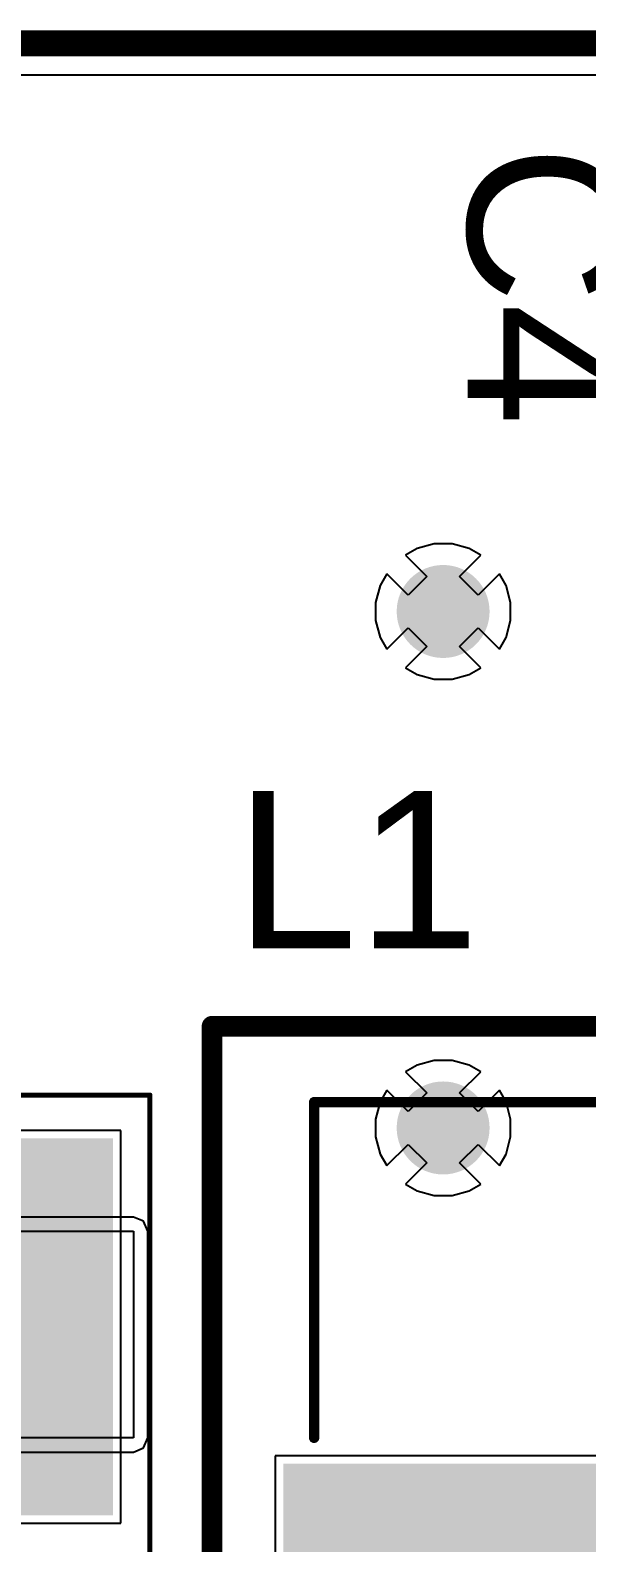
# Model space of a CAD drawing. Header units: inches. Extents: x 3 to 4.98, y 3.05 to 4.16.
# Drawn here: x 3.976 to 4.189, y 3.582 to 4.159 of the extents above; entities that cross this region are included whole.
import ezdxf

# ---------------------------------------------------------------- set-up
doc = ezdxf.new("R2010")
doc.units = ezdxf.units.IN
doc.header["$MEASUREMENT"] = 0
for name, color, linetype in [('Bottom Layer', 5, 'Continuous'), ('Bottom Solder', 6, 'Continuous'), ('Layer 1', 16, 'Continuous'), ('Layer 2', 76, 'Continuous'), ('Mechanical 1', 6, 'Continuous'), ('Mechanical 15', 56, 'Continuous'), ('Top Layer', 1, 'Continuous'), ('Top Overlay', 2, 'Continuous'), ('Top Paste', 8, 'Continuous'), ('Top Solder', 216, 'Continuous'), ('Via Holes', 16, 'Continuous')]:
    doc.layers.add(name, color=color, linetype=linetype)
doc.styles.add('Arial', font='', dxfattribs={"height": 0.2})
doc.styles.get('Arial').set_extended_font_data('Arial')

# ---------------------------------------------------------------- blocks, each defined once
blk = doc.blocks.new('MSMA2512R0200FGN_2')
at = {"layer": 'Top Layer'}
for points in [[(-0.15157, -0.0689), (-0.15157, 0.0689), (-0.01181, 0.0689), (-0.01181, -0.0689)], [(0.01181, -0.0689), (0.01181, 0.0689), (0.15157, 0.0689), (0.15157, -0.0689)]]:
    blk.add_hatch(color=1, dxfattribs=at).paths.add_polyline_path(points)
at = {"layer": 'Top Paste'}
for points in [[(-0.15157, -0.0689), (-0.15157, 0.0689), (-0.01181, 0.0689), (-0.01181, -0.0689)], [(0.01181, -0.0689), (0.01181, 0.0689), (0.15157, 0.0689), (0.15157, -0.0689)]]:
    blk.add_hatch(color=8, dxfattribs=at).paths.add_polyline_path(points)
at = {"layer": 'Top Solder'}
for points in [[(-0.15354, -0.07087), (-0.15354, 0.07087), (-0.00984, 0.07087), (-0.00984, -0.07087)], [(0.00984, -0.07087), (0.00984, 0.07087), (0.15354, 0.07087), (0.15354, -0.07087)]]:
    blk.add_hatch(color=216, dxfattribs=at).paths.add_polyline_path(points)
at = {"layer": 'Mechanical 15'}
for points in [[(-0.17, 0.085, 0.00197, 0.00197, 0), (-0.17, -0.085, 0.00197, 0.00197, 0)], [(-0.17, 0.085, 0.00197, 0.00197, 0), (0.17, 0.085, 0.00197, 0.00197, 0)], [(0.17, 0.085, 0.00197, 0.00197, 0), (0.17, -0.085, 0.00197, 0.00197, 0)], [(0, 0.01969, 0.00394, 0.00394, 0), (0, -0.01969, 0.00394, 0.00394, 0)], [(-0.01969, 0, 0.00394, 0.00394, 0), (0.01969, 0, 0.00394, 0.00394, 0)], [(-0.17, -0.085, 0.00197, 0.00197, 0), (0.17, -0.085, 0.00197, 0.00197, 0)]]:
    blk.add_lwpolyline(points, format="xyseb", dxfattribs=at)
for points in [[(-0.17049, 0.085, 0.000984, 0.000984, 1), (-0.16951, 0.085, 0.000984, 0.000984, 1)], [(-0.17049, 0.085, 0.000984, 0.000984, 1), (-0.16951, 0.085, 0.000984, 0.000984, 1)], [(0.16951, 0.085, 0.000984, 0.000984, 1), (0.17049, 0.085, 0.000984, 0.000984, 1)], [(0.16951, 0.085, 0.000984, 0.000984, 1), (0.17049, 0.085, 0.000984, 0.000984, 1)], [(-0.00098, 0.01969, 0.00197, 0.00197, 1), (0.00098, 0.01969, 0.00197, 0.00197, 1)], [(-0.02067, 0, 0.00197, 0.00197, 1), (-0.0187, 0, 0.00197, 0.00197, 1)], [(0.0187, 0, 0.00197, 0.00197, 1), (0.02067, 0, 0.00197, 0.00197, 1)], [(-0.00098, -0.01969, 0.00197, 0.00197, 1), (0.00098, -0.01969, 0.00197, 0.00197, 1)], [(-0.17049, -0.085, 0.000984, 0.000984, 1), (-0.16951, -0.085, 0.000984, 0.000984, 1)], [(-0.17049, -0.085, 0.000984, 0.000984, 1), (-0.16951, -0.085, 0.000984, 0.000984, 1)], [(0.16951, -0.085, 0.000984, 0.000984, 1), (0.17049, -0.085, 0.000984, 0.000984, 1)], [(0.16951, -0.085, 0.000984, 0.000984, 1), (0.17049, -0.085, 0.000984, 0.000984, 1)]]:
    blk.add_lwpolyline(points, format="xyseb", close=True, dxfattribs=at)
blk = doc.blocks.new('PM127SH330MRC_10')
at = {"layer": 'Top Layer'}
for points in [[(-0.25591, -0.1063), (-0.25591, 0.1063), (-0.13386, 0.1063), (-0.13386, -0.1063)], [(0.13386, -0.1063), (0.13386, 0.1063), (0.25591, 0.1063), (0.25591, -0.1063)]]:
    blk.add_hatch(color=1, dxfattribs=at).paths.add_polyline_path(points)
at = {"layer": 'Top Paste'}
for points in [[(-0.25591, -0.1063), (-0.25591, 0.1063), (-0.13386, 0.1063), (-0.13386, -0.1063)], [(0.13386, -0.1063), (0.13386, 0.1063), (0.25591, 0.1063), (0.25591, -0.1063)]]:
    blk.add_hatch(color=8, dxfattribs=at).paths.add_polyline_path(points)
at = {"layer": 'Top Solder'}
for points in [[(-0.25787, -0.10827), (-0.25787, 0.10827), (-0.13189, 0.10827), (-0.13189, -0.10827)], [(0.13189, -0.10827), (0.13189, 0.10827), (0.25787, 0.10827), (0.25787, -0.10827)]]:
    blk.add_hatch(color=216, dxfattribs=at).paths.add_polyline_path(points)
at = {"layer": 'Mechanical 15'}
for points in [[(-0.285, 0.275, 0.00787, 0.00787, 0), (0.285, 0.275, 0.00787, 0.00787, 0)], [(-0.285, -0.275, 0.00787, 0.00787, 0), (-0.285, 0.275, 0.00787, 0.00787, 0)], [(0.285, -0.275, 0.00787, 0.00787, 0), (0.285, 0.275, 0.00787, 0.00787, 0)], [(-0.285, -0.275, 0.00787, 0.00787, 0), (0.285, -0.275, 0.00787, 0.00787, 0)]]:
    blk.add_lwpolyline(points, format="xyseb", dxfattribs=at)
for points in [[(-0.28697, 0.275, 0.00394, 0.00394, 1), (-0.28303, 0.275, 0.00394, 0.00394, 1)], [(-0.28697, 0.275, 0.00394, 0.00394, 1), (-0.28303, 0.275, 0.00394, 0.00394, 1)], [(0.28303, 0.275, 0.00394, 0.00394, 1), (0.28697, 0.275, 0.00394, 0.00394, 1)], [(0.28303, 0.275, 0.00394, 0.00394, 1), (0.28697, 0.275, 0.00394, 0.00394, 1)], [(-0.28697, -0.275, 0.00394, 0.00394, 1), (-0.28303, -0.275, 0.00394, 0.00394, 1)], [(-0.28697, -0.275, 0.00394, 0.00394, 1), (-0.28303, -0.275, 0.00394, 0.00394, 1)], [(0.28303, -0.275, 0.00394, 0.00394, 1), (0.28697, -0.275, 0.00394, 0.00394, 1)], [(0.28303, -0.275, 0.00394, 0.00394, 1), (0.28697, -0.275, 0.00394, 0.00394, 1)]]:
    blk.add_lwpolyline(points, format="xyseb", close=True, dxfattribs=at)
at = {"layer": 'Top Overlay'}
for points in [[(-0.24606, 0.11811, 0.00394, 0.00394, 0), (-0.24606, 0.24606, 0.00394, 0.00394, 0)], [(-0.24606, 0.24606, 0.00394, 0.00394, 0), (0.24606, 0.24606, 0.00394, 0.00394, 0)], [(0.24606, 0.11811, 0.00394, 0.00394, 0), (0.24606, 0.24606, 0.00394, 0.00394, 0)], [(-0.24606, -0.24606, 0.00394, 0.00394, 0), (-0.24606, -0.11811, 0.00394, 0.00394, 0)], [(0.24606, -0.24606, 0.00394, 0.00394, 0), (0.24606, -0.11811, 0.00394, 0.00394, 0)], [(-0.24606, -0.24606, 0.00394, 0.00394, 0), (0.24606, -0.24606, 0.00394, 0.00394, 0)]]:
    blk.add_lwpolyline(points, format="xyseb", dxfattribs=at)
for points in [[(-0.24705, 0.24606, 0.00197, 0.00197, 1), (-0.24508, 0.24606, 0.00197, 0.00197, 1)], [(-0.24705, 0.24606, 0.00197, 0.00197, 1), (-0.24508, 0.24606, 0.00197, 0.00197, 1)], [(0.24508, 0.24606, 0.00197, 0.00197, 1), (0.24705, 0.24606, 0.00197, 0.00197, 1)], [(0.24508, 0.24606, 0.00197, 0.00197, 1), (0.24705, 0.24606, 0.00197, 0.00197, 1)], [(-0.24705, 0.11811, 0.00197, 0.00197, 1), (-0.24508, 0.11811, 0.00197, 0.00197, 1)], [(0.24508, 0.11811, 0.00197, 0.00197, 1), (0.24705, 0.11811, 0.00197, 0.00197, 1)], [(-0.24705, -0.11811, 0.00197, 0.00197, 1), (-0.24508, -0.11811, 0.00197, 0.00197, 1)], [(0.24508, -0.11811, 0.00197, 0.00197, 1), (0.24705, -0.11811, 0.00197, 0.00197, 1)], [(-0.24705, -0.24606, 0.00197, 0.00197, 1), (-0.24508, -0.24606, 0.00197, 0.00197, 1)], [(-0.24705, -0.24606, 0.00197, 0.00197, 1), (-0.24508, -0.24606, 0.00197, 0.00197, 1)], [(0.24508, -0.24606, 0.00197, 0.00197, 1), (0.24705, -0.24606, 0.00197, 0.00197, 1)], [(0.24508, -0.24606, 0.00197, 0.00197, 1), (0.24705, -0.24606, 0.00197, 0.00197, 1)]]:
    blk.add_lwpolyline(points, format="xyseb", close=True, dxfattribs=at)

msp = doc.modelspace()

# ---------------------------------------------------------------- hatches: boundary and pattern name
at = {"layer": 'Bottom Layer'}
h = msp.add_hatch(color=5, dxfattribs=at)
edge = h.paths.add_edge_path()
edge.add_arc((4.13386, 3.93701), 0.01575, 0, 360)
h = msp.add_hatch(color=5, dxfattribs=at)
edge = h.paths.add_edge_path()
edge.add_arc((4.13386, 3.74016), 0.01575, 0, 360)
at = {"layer": 'Bottom Solder'}
h = msp.add_hatch(color=6, dxfattribs=at)
edge = h.paths.add_edge_path()
edge.add_arc((4.13386, 3.93701), 0.01772, 0, 360)
h = msp.add_hatch(color=6, dxfattribs=at)
edge = h.paths.add_edge_path()
edge.add_arc((4.13386, 3.74016), 0.01772, 0, 360)
at = {"layer": 'Layer 1'}
h = msp.add_hatch(color=16, dxfattribs=at)
edge = h.paths.add_edge_path()
edge.add_arc((4.13386, 3.93701), 0.01575, 0, 360)
h = msp.add_hatch(color=16, dxfattribs=at)
edge = h.paths.add_edge_path()
edge.add_arc((4.13386, 3.74016), 0.01575, 0, 360)
at = {"layer": 'Layer 2'}
h = msp.add_hatch(color=76, dxfattribs=at)
edge = h.paths.add_edge_path()
edge.add_arc((4.13386, 3.93701), 0.01575, 0, 360)
h = msp.add_hatch(color=76, dxfattribs=at)
edge = h.paths.add_edge_path()
edge.add_arc((4.13386, 3.74016), 0.01575, 0, 360)
at = {"layer": 'Top Layer'}
h = msp.add_hatch(color=1, dxfattribs=at)
edge = h.paths.add_edge_path()
edge.add_arc((4.13386, 3.93701), 0.01575, 0, 360)
h = msp.add_hatch(color=1, dxfattribs=at)
edge = h.paths.add_edge_path()
edge.add_arc((4.13386, 3.74016), 0.01575, 0, 360)
at = {"layer": 'Top Solder'}
h = msp.add_hatch(color=216, dxfattribs=at)
edge = h.paths.add_edge_path()
edge.add_arc((4.13386, 3.93701), 0.01772, 0, 360)
h = msp.add_hatch(color=216, dxfattribs=at)
edge = h.paths.add_edge_path()
edge.add_arc((4.13386, 3.74016), 0.01772, 0, 360)
at = {"layer": 'Via Holes'}
h = msp.add_hatch(color=7, dxfattribs=at)
edge = h.paths.add_edge_path()
edge.add_arc((4.13386, 3.93701), 0.00787, 0, 360)
h = msp.add_hatch(color=7, dxfattribs=at)
edge = h.paths.add_edge_path()
edge.add_arc((4.13386, 3.74016), 0.00787, 0, 360)

# ---------------------------------------------------------------- linework, layer by layer
at = {"layer": 'Bottom Layer'}
for p, q in [((3.01417, 4.1415), (4.95859, 4.1415)), ((4.12392, 3.961), (4.11949, 3.95844)), ((4.13047, 3.96276), (4.12392, 3.961)), ((4.13725, 3.96276), (4.13047, 3.96276)), ((4.1438, 3.961), (4.13725, 3.96276)), ((4.14822, 3.95844), (4.1438, 3.961)), ((4.11949, 3.95844), (4.12759, 3.95034)), ((4.14012, 3.95034), (4.14822, 3.95844)), ((4.11242, 3.95137), (4.10987, 3.94695)), ((4.12052, 3.94327), (4.11242, 3.95137)), ((4.12759, 3.95034), (4.12052, 3.94327)), ((4.14719, 3.94327), (4.14012, 3.95034)), ((4.1553, 3.95137), (4.14719, 3.94327)), ((4.15785, 3.94695), (4.1553, 3.95137)), ((4.10987, 3.94695), (4.10811, 3.9404)), ((4.15961, 3.9404), (4.15785, 3.94695)), ((4.10811, 3.9404), (4.10811, 3.93362)), ((4.15961, 3.93362), (4.15961, 3.9404)), ((4.10811, 3.93362), (4.10987, 3.92707)), ((4.15785, 3.92707), (4.15961, 3.93362)), ((4.10987, 3.92707), (4.11242, 3.92264)), ((4.11242, 3.92264), (4.12052, 3.93074)), ((4.12052, 3.93074), (4.12759, 3.92367)), ((4.14012, 3.92367), (4.14719, 3.93074)), ((4.14719, 3.93074), (4.1553, 3.92264)), ((4.1553, 3.92264), (4.15785, 3.92707)), ((4.12759, 3.92367), (4.11949, 3.91557)), ((4.14822, 3.91557), (4.14012, 3.92367)), ((4.11949, 3.91557), (4.12392, 3.91301)), ((4.1438, 3.91301), (4.14822, 3.91557)), ((4.12392, 3.91301), (4.13047, 3.91126)), ((4.13047, 3.91126), (4.13725, 3.91126)), ((4.13725, 3.91126), (4.1438, 3.91301)), ((4.13047, 3.76591), (4.12392, 3.76415)), ((4.13725, 3.76591), (4.13047, 3.76591)), ((4.1438, 3.76415), (4.13725, 3.76591)), ((4.12392, 3.76415), (4.11949, 3.76159)), ((4.11949, 3.76159), (4.12759, 3.75349)), ((4.14012, 3.75349), (4.14822, 3.76159)), ((4.14822, 3.76159), (4.1438, 3.76415)), ((4.11242, 3.75452), (4.10987, 3.7501)), ((4.12052, 3.74642), (4.11242, 3.75452)), ((4.12759, 3.75349), (4.12052, 3.74642)), ((4.14719, 3.74642), (4.14012, 3.75349)), ((4.1553, 3.75452), (4.14719, 3.74642)), ((4.15785, 3.7501), (4.1553, 3.75452)), ((4.10987, 3.7501), (4.10811, 3.74355)), ((4.15961, 3.74355), (4.15785, 3.7501)), ((4.10811, 3.74355), (4.10811, 3.73677)), ((4.15961, 3.73677), (4.15961, 3.74355)), ((4.10811, 3.73677), (4.10987, 3.73022)), ((4.15785, 3.73022), (4.15961, 3.73677)), ((4.10987, 3.73022), (4.11242, 3.72579)), ((4.11242, 3.72579), (4.12052, 3.73389)), ((4.12052, 3.73389), (4.12759, 3.72682)), ((4.14012, 3.72682), (4.14719, 3.73389)), ((4.14719, 3.73389), (4.1553, 3.72579)), ((4.1553, 3.72579), (4.15785, 3.73022)), ((4.12759, 3.72682), (4.11949, 3.71872)), ((4.14822, 3.71872), (4.14012, 3.72682)), ((4.11949, 3.71872), (4.12392, 3.71616)), ((4.1438, 3.71616), (4.14822, 3.71872)), ((4.12392, 3.71616), (4.13047, 3.71441)), ((4.13047, 3.71441), (4.13725, 3.71441)), ((4.13725, 3.71441), (4.1438, 3.71616)), ((4.01575, 3.7062), (3.87933, 3.7062)), ((4.01957, 3.70461), (4.01575, 3.7062)), ((4.02116, 3.70079), (4.01957, 3.70461)), ((3.87933, 3.70079), (4.01575, 3.70079)), ((4.01575, 3.70079), (4.01575, 3.62205)), ((4.02116, 3.62205), (4.02116, 3.70079)), ((4.01575, 3.62205), (3.87936, 3.62205)), ((4.01957, 3.61822), (4.02116, 3.62205)), ((3.87936, 3.61664), (4.01575, 3.61664)), ((4.01575, 3.61664), (4.01957, 3.61822))]:
    msp.add_line(p, q, dxfattribs=at)
at = {"layer": 'Layer 1'}
for p, q in [((3.01417, 4.1415), (4.95859, 4.1415)), ((4.12392, 3.961), (4.11949, 3.95844)), ((4.13047, 3.96276), (4.12392, 3.961)), ((4.13725, 3.96276), (4.13047, 3.96276)), ((4.1438, 3.961), (4.13725, 3.96276)), ((4.14822, 3.95844), (4.1438, 3.961)), ((4.11949, 3.95844), (4.12759, 3.95034)), ((4.14012, 3.95034), (4.14822, 3.95844)), ((4.11242, 3.95137), (4.10987, 3.94695)), ((4.12052, 3.94327), (4.11242, 3.95137)), ((4.12759, 3.95034), (4.12052, 3.94327)), ((4.14719, 3.94327), (4.14012, 3.95034)), ((4.1553, 3.95137), (4.14719, 3.94327)), ((4.15785, 3.94695), (4.1553, 3.95137)), ((4.10987, 3.94695), (4.10811, 3.9404)), ((4.15961, 3.9404), (4.15785, 3.94695)), ((4.10811, 3.9404), (4.10811, 3.93362)), ((4.15961, 3.93362), (4.15961, 3.9404)), ((4.10811, 3.93362), (4.10987, 3.92707)), ((4.15785, 3.92707), (4.15961, 3.93362)), ((4.10987, 3.92707), (4.11242, 3.92264)), ((4.11242, 3.92264), (4.12052, 3.93074)), ((4.12052, 3.93074), (4.12759, 3.92367)), ((4.14012, 3.92367), (4.14719, 3.93074)), ((4.14719, 3.93074), (4.1553, 3.92264)), ((4.1553, 3.92264), (4.15785, 3.92707)), ((4.12759, 3.92367), (4.11949, 3.91557)), ((4.14822, 3.91557), (4.14012, 3.92367)), ((4.11949, 3.91557), (4.12392, 3.91301)), ((4.1438, 3.91301), (4.14822, 3.91557)), ((4.12392, 3.91301), (4.13047, 3.91126)), ((4.13047, 3.91126), (4.13725, 3.91126)), ((4.13725, 3.91126), (4.1438, 3.91301)), ((4.13047, 3.76591), (4.12392, 3.76415)), ((4.13725, 3.76591), (4.13047, 3.76591)), ((4.1438, 3.76415), (4.13725, 3.76591)), ((4.12392, 3.76415), (4.11949, 3.76159)), ((4.11949, 3.76159), (4.12759, 3.75349)), ((4.14012, 3.75349), (4.14822, 3.76159)), ((4.14822, 3.76159), (4.1438, 3.76415)), ((4.11242, 3.75452), (4.10987, 3.7501)), ((4.12052, 3.74642), (4.11242, 3.75452)), ((4.12759, 3.75349), (4.12052, 3.74642)), ((4.14719, 3.74642), (4.14012, 3.75349)), ((4.1553, 3.75452), (4.14719, 3.74642)), ((4.15785, 3.7501), (4.1553, 3.75452)), ((4.10987, 3.7501), (4.10811, 3.74355)), ((4.15961, 3.74355), (4.15785, 3.7501)), ((4.10811, 3.74355), (4.10811, 3.73677)), ((4.15961, 3.73677), (4.15961, 3.74355)), ((4.10811, 3.73677), (4.10987, 3.73022)), ((4.15785, 3.73022), (4.15961, 3.73677)), ((4.10987, 3.73022), (4.11242, 3.72579)), ((4.11242, 3.72579), (4.12052, 3.73389)), ((4.12052, 3.73389), (4.12759, 3.72682)), ((4.14012, 3.72682), (4.14719, 3.73389)), ((4.14719, 3.73389), (4.1553, 3.72579)), ((4.1553, 3.72579), (4.15785, 3.73022)), ((4.12759, 3.72682), (4.11949, 3.71872)), ((4.14822, 3.71872), (4.14012, 3.72682)), ((4.11949, 3.71872), (4.12392, 3.71616)), ((4.1438, 3.71616), (4.14822, 3.71872)), ((4.12392, 3.71616), (4.13047, 3.71441)), ((4.13047, 3.71441), (4.13725, 3.71441)), ((4.13725, 3.71441), (4.1438, 3.71616))]:
    msp.add_line(p, q, dxfattribs=at)
at = {"layer": 'Layer 2'}
for p, q in [((3.01417, 4.1415), (4.95859, 4.1415)), ((4.12392, 3.961), (4.11949, 3.95844)), ((4.13047, 3.96276), (4.12392, 3.961)), ((4.13725, 3.96276), (4.13047, 3.96276)), ((4.1438, 3.961), (4.13725, 3.96276)), ((4.14822, 3.95844), (4.1438, 3.961)), ((4.11949, 3.95844), (4.12759, 3.95034)), ((4.14012, 3.95034), (4.14822, 3.95844)), ((4.11242, 3.95137), (4.10987, 3.94695)), ((4.12052, 3.94327), (4.11242, 3.95137)), ((4.12759, 3.95034), (4.12052, 3.94327)), ((4.14719, 3.94327), (4.14012, 3.95034)), ((4.1553, 3.95137), (4.14719, 3.94327)), ((4.15785, 3.94695), (4.1553, 3.95137)), ((4.10987, 3.94695), (4.10811, 3.9404)), ((4.15961, 3.9404), (4.15785, 3.94695)), ((4.10811, 3.9404), (4.10811, 3.93362)), ((4.15961, 3.93362), (4.15961, 3.9404)), ((4.10811, 3.93362), (4.10987, 3.92707)), ((4.15785, 3.92707), (4.15961, 3.93362)), ((4.10987, 3.92707), (4.11242, 3.92264)), ((4.11242, 3.92264), (4.12052, 3.93074)), ((4.12052, 3.93074), (4.12759, 3.92367)), ((4.14012, 3.92367), (4.14719, 3.93074)), ((4.14719, 3.93074), (4.1553, 3.92264)), ((4.1553, 3.92264), (4.15785, 3.92707)), ((4.12759, 3.92367), (4.11949, 3.91557)), ((4.14822, 3.91557), (4.14012, 3.92367)), ((4.11949, 3.91557), (4.12392, 3.91301)), ((4.1438, 3.91301), (4.14822, 3.91557)), ((4.12392, 3.91301), (4.13047, 3.91126)), ((4.13047, 3.91126), (4.13725, 3.91126)), ((4.13725, 3.91126), (4.1438, 3.91301)), ((4.13047, 3.76591), (4.12392, 3.76415)), ((4.13725, 3.76591), (4.13047, 3.76591)), ((4.1438, 3.76415), (4.13725, 3.76591)), ((4.12392, 3.76415), (4.11949, 3.76159)), ((4.11949, 3.76159), (4.12759, 3.75349)), ((4.14012, 3.75349), (4.14822, 3.76159)), ((4.14822, 3.76159), (4.1438, 3.76415)), ((4.11242, 3.75452), (4.10987, 3.7501)), ((4.12052, 3.74642), (4.11242, 3.75452)), ((4.12759, 3.75349), (4.12052, 3.74642)), ((4.14719, 3.74642), (4.14012, 3.75349)), ((4.1553, 3.75452), (4.14719, 3.74642)), ((4.15785, 3.7501), (4.1553, 3.75452)), ((4.10987, 3.7501), (4.10811, 3.74355)), ((4.15961, 3.74355), (4.15785, 3.7501)), ((4.10811, 3.74355), (4.10811, 3.73677)), ((4.15961, 3.73677), (4.15961, 3.74355)), ((4.10811, 3.73677), (4.10987, 3.73022)), ((4.15785, 3.73022), (4.15961, 3.73677)), ((4.10987, 3.73022), (4.11242, 3.72579)), ((4.11242, 3.72579), (4.12052, 3.73389)), ((4.12052, 3.73389), (4.12759, 3.72682)), ((4.14012, 3.72682), (4.14719, 3.73389)), ((4.14719, 3.73389), (4.1553, 3.72579)), ((4.1553, 3.72579), (4.15785, 3.73022)), ((4.12759, 3.72682), (4.11949, 3.71872)), ((4.14822, 3.71872), (4.14012, 3.72682)), ((4.11949, 3.71872), (4.12392, 3.71616)), ((4.1438, 3.71616), (4.14822, 3.71872)), ((4.12392, 3.71616), (4.13047, 3.71441)), ((4.13047, 3.71441), (4.13725, 3.71441)), ((4.13725, 3.71441), (4.1438, 3.71616))]:
    msp.add_line(p, q, dxfattribs=at)
at = {"layer": 'Mechanical 1'}
msp.add_lwpolyline([(3.01213, 4.15354, 0.01, 0.01, 0), (4.96063, 4.15354, 0.01, 0.01, 0)], format="xyseb", dxfattribs=at)
at = {"layer": 'Top Layer'}
for p, q in [((3.01417, 4.1415), (4.95859, 4.1415)), ((4.12392, 3.961), (4.11949, 3.95844)), ((4.13047, 3.96276), (4.12392, 3.961)), ((4.13725, 3.96276), (4.13047, 3.96276)), ((4.1438, 3.961), (4.13725, 3.96276)), ((4.14822, 3.95844), (4.1438, 3.961)), ((4.11949, 3.95844), (4.12759, 3.95034)), ((4.14012, 3.95034), (4.14822, 3.95844)), ((4.11242, 3.95137), (4.10987, 3.94695)), ((4.12052, 3.94327), (4.11242, 3.95137)), ((4.12759, 3.95034), (4.12052, 3.94327)), ((4.14719, 3.94327), (4.14012, 3.95034)), ((4.1553, 3.95137), (4.14719, 3.94327)), ((4.15785, 3.94695), (4.1553, 3.95137)), ((4.10987, 3.94695), (4.10811, 3.9404)), ((4.15961, 3.9404), (4.15785, 3.94695)), ((4.10811, 3.9404), (4.10811, 3.93362)), ((4.15961, 3.93362), (4.15961, 3.9404)), ((4.10811, 3.93362), (4.10987, 3.92707)), ((4.15785, 3.92707), (4.15961, 3.93362)), ((4.10987, 3.92707), (4.11242, 3.92264)), ((4.11242, 3.92264), (4.12052, 3.93074)), ((4.12052, 3.93074), (4.12759, 3.92367)), ((4.14012, 3.92367), (4.14719, 3.93074)), ((4.14719, 3.93074), (4.1553, 3.92264)), ((4.1553, 3.92264), (4.15785, 3.92707)), ((4.12759, 3.92367), (4.11949, 3.91557)), ((4.14822, 3.91557), (4.14012, 3.92367)), ((4.11949, 3.91557), (4.12392, 3.91301)), ((4.1438, 3.91301), (4.14822, 3.91557)), ((4.12392, 3.91301), (4.13047, 3.91126)), ((4.13047, 3.91126), (4.13725, 3.91126)), ((4.13725, 3.91126), (4.1438, 3.91301)), ((4.13047, 3.76591), (4.12392, 3.76415)), ((4.13725, 3.76591), (4.13047, 3.76591)), ((4.1438, 3.76415), (4.13725, 3.76591)), ((4.12392, 3.76415), (4.11949, 3.76159)), ((4.11949, 3.76159), (4.12759, 3.75349)), ((4.14012, 3.75349), (4.14822, 3.76159)), ((4.14822, 3.76159), (4.1438, 3.76415)), ((4.11242, 3.75452), (4.10987, 3.7501)), ((4.12052, 3.74642), (4.11242, 3.75452)), ((4.12759, 3.75349), (4.12052, 3.74642)), ((4.14719, 3.74642), (4.14012, 3.75349)), ((4.1553, 3.75452), (4.14719, 3.74642)), ((4.15785, 3.7501), (4.1553, 3.75452)), ((4.10987, 3.7501), (4.10811, 3.74355)), ((4.15961, 3.74355), (4.15785, 3.7501)), ((4.10811, 3.74355), (4.10811, 3.73677)), ((4.15961, 3.73677), (4.15961, 3.74355)), ((4.01091, 3.73925), (3.86311, 3.73925)), ((4.01091, 3.58949), (4.01091, 3.73925)), ((4.10811, 3.73677), (4.10987, 3.73022)), ((4.15785, 3.73022), (4.15961, 3.73677)), ((4.10987, 3.73022), (4.11242, 3.72579)), ((4.11242, 3.72579), (4.12052, 3.73389)), ((4.12052, 3.73389), (4.12759, 3.72682)), ((4.14012, 3.72682), (4.14719, 3.73389)), ((4.14719, 3.73389), (4.1553, 3.72579)), ((4.1553, 3.72579), (4.15785, 3.73022)), ((4.12759, 3.72682), (4.11949, 3.71872)), ((4.14822, 3.71872), (4.14012, 3.72682)), ((4.11949, 3.71872), (4.12392, 3.71616)), ((4.1438, 3.71616), (4.14822, 3.71872)), ((4.12392, 3.71616), (4.13047, 3.71441)), ((4.13047, 3.71441), (4.13725, 3.71441)), ((4.13725, 3.71441), (4.1438, 3.71616)), ((4.20185, 3.61524), (4.0698, 3.61524)), ((4.0698, 3.61524), (4.0698, 3.52615)), ((3.86311, 3.58949), (4.01091, 3.58949))]:
    msp.add_line(p, q, dxfattribs=at)

# ---------------------------------------------------------------- block references
msp.add_blockref('PM127SH330MRC_10', (4.33071, 3.50394))
at = {"rotation": 90}
msp.add_blockref('MSMA2512R0200FGN_2', (3.93701, 3.58268), dxfattribs=at)

# ---------------------------------------------------------------- texts
at = {"layer": 'Top Overlay', "style": 'Arial'}
msp.add_text('C4', height=0.06, rotation=270, dxfattribs=at).set_placement((4.14324, 4.11494))
msp.add_text('L1', height=0.06, dxfattribs=at).set_placement((4.0545, 3.80859))

doc.saveas('drawing.dxf')
